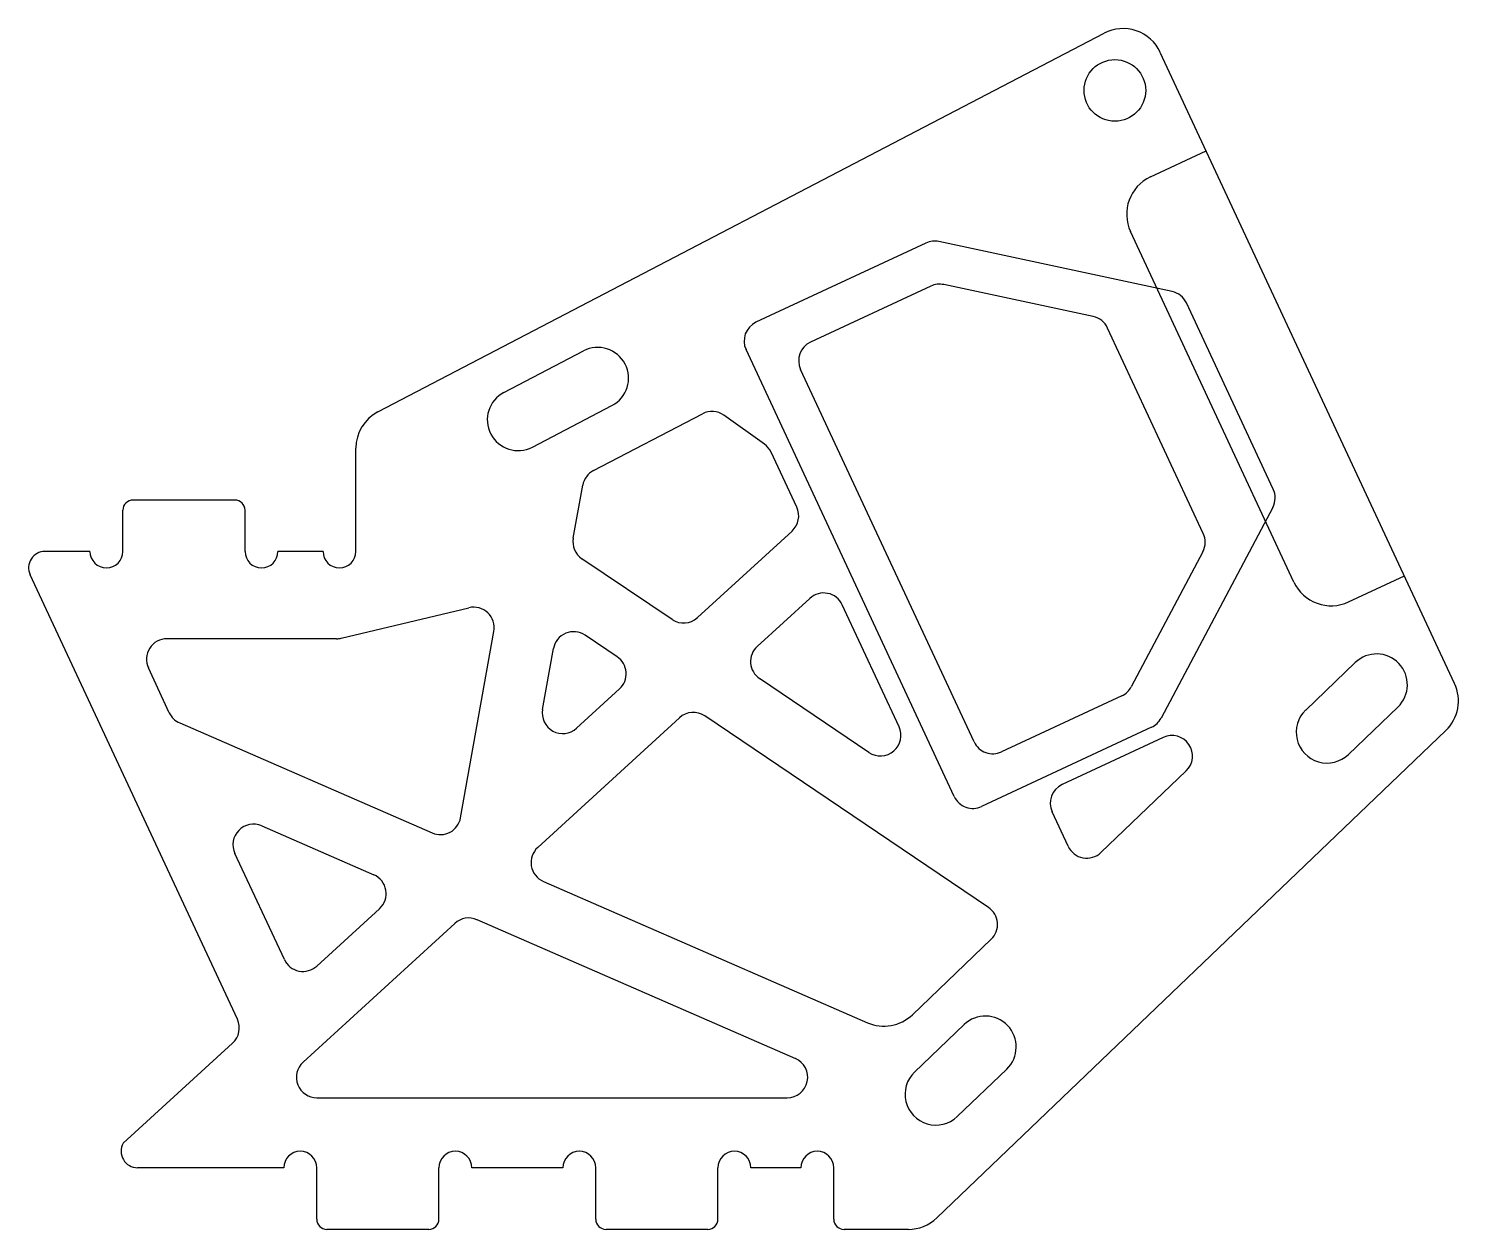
# Model space of a CAD drawing. Header units: millimetres. Extents: x 5 to 74.6, y 5 to 63.4.
import ezdxf

# ---------------------------------------------------------------- set-up
doc = ezdxf.new("R2010")
doc.units = ezdxf.units.MM
doc.layers.add('CUT', color=7, linetype='Continuous')
doc.layers.add('POCKET', color=7, linetype='Continuous')

msp = doc.modelspace()

# ---------------------------------------------------------------- linework, layer by layer
at = {"layer": 'CUT'}
for p, q in [((22.009, 44.797), (57.355, 63.221)), ((74.417, 31.571), (60.092, 62.292)), ((48.923, 50.913), (43.066, 48.183)), ((56.825, 49.429), (49.555, 50.984)), ((62.185, 38.874), (57.522, 48.874)), ((28.138, 45.738), (32.013, 47.758)), ((51.032, 28.727), (42.582, 46.854)), ((29.524, 43.078), (33.399, 45.097)), ((32.496, 41.932), (37.807, 44.7)), ((40.821, 43.224), (38.849, 44.628)), ((20.933, 38), (20.933, 43.023)), ((42.396, 40.152), (41.147, 42.832)), ((31.514, 38.65), (31.974, 41.221)), ((15.038, 40.5), (10.088, 40.5)), ((9.588, 38), (9.588, 40)), ((15.538, 38), (15.538, 40)), ((37.56, 34.777), (42.165, 38.992)), ((7.988, 38), (5.8, 38)), ((19.333, 38), (17.138, 38)), ((36.325, 34.685), (31.939, 37.645)), ((62.162, 37.983), (58.679, 31.411)), ((15.164, 15.227), (5.075, 36.862)), ((40.472, 33.375), (43.029, 35.716)), ((20.224, 33.777), (26.437, 35.259)), ((47.376, 29.469), (44.611, 35.401)), ((26.03, 25.037), (27.654, 34.11)), ((19.992, 33.75), (11.739, 33.75)), ((33.651, 32.871), (32.094, 33.921)), ((30.021, 30.309), (30.551, 33.269)), ((11.85, 30.146), (10.832, 32.327)), ((69.585, 32.592), (67.172, 30.281)), ((45.91, 28.218), (40.588, 31.809)), ((31.68, 29.395), (33.766, 31.305)), ((58.217, 30.973), (52.36, 28.243)), ((51.728, 20.672), (37.913, 29.995)), ((71.66, 30.426), (69.247, 28.115)), ((12.356, 29.652), (24.646, 24.297)), ((29.783, 23.592), (36.679, 29.903)), ((73.988, 29.282), (49.21, 5.555)), ((60.235, 28.945), (55.31, 26.65)), ((61.349, 27.317), (57.204, 23.347)), ((55.606, 23.647), (54.826, 25.321)), ((16.347, 24.64), (21.804, 22.262)), ((17.451, 18.134), (15.042, 23.301)), ((30.059, 21.938), (45.842, 15.059)), ((19.033, 17.819), (22.08, 20.608)), ((18.363, 13.14), (25.746, 19.897)), ((26.821, 20.076), (42.328, 13.319)), ((51.86, 19.121), (48.025, 15.448)), ((50.541, 14.97), (48.128, 12.659)), ((9.606, 9.191), (14.933, 14.066)), ((52.616, 12.803), (50.203, 10.492)), ((19.039, 11.402), (41.928, 11.402)), ((17.426, 8), (10.304, 8)), ((19.026, 5.5), (19.026, 8)), ((24.976, 5.5), (24.976, 8)), ((31.01, 8), (26.576, 8)), ((32.61, 5.5), (32.61, 8)), ((38.56, 5.5), (38.56, 8)), ((42.595, 8), (40.16, 8)), ((44.195, 5.5), (44.195, 8)), ((24.476, 5), (19.526, 5)), ((38.06, 5), (33.11, 5)), ((47.827, 5), (44.695, 5))]:
    msp.add_line(p, q, dxfattribs=at)
msp.add_circle((57.881, 60.437), 1.5, dxfattribs=at)
for centre, radius, start, end in [((58.279, 61.447), 2, 25, 117.53087), ((49.346, 50.007), 1, 77.92408, 114.99004), ((56.616, 48.451), 1, 25, 77.92408), ((43.489, 47.277), 1, 114.99004, 204.99004), ((32.706, 46.428), 1.5, 297.53087, 117.53087), ((28.831, 44.408), 1.5, 117.53087, 297.53087), ((22.933, 43.023), 2, 117.53087, 180), ((38.269, 43.813), 1, 54.54587, 117.53087), ((40.241, 42.409), 1, 24.99004, 54.54587), ((32.959, 41.045), 1, 117.53087, 169.8514), ((10.088, 40), 0.5, 90, 180), ((15.038, 40), 0.5, 0, 90), ((41.49, 39.729), 1, 312.46747, 24.99004), ((32.498, 38.474), 1, 169.8514, 235.98843), ((61.279, 38.452), 1, 332.07592, 25), ((5.8, 37.2), 0.8, 90, 205), ((8.788, 38), 0.8, 180, 0), ((16.338, 38), 0.8, 180, 0), ((20.133, 38), 0.8, 180, 0), ((43.704, 34.978), 1, 24.99004, 132.46747), ((26.669, 34.286), 1, 349.8514, 103.41478), ((36.885, 35.514), 1, 235.98843, 312.46747), ((11.739, 32.75), 1, 90, 205), ((19.992, 34.75), 1, 270, 283.41478), ((31.535, 33.092), 1, 55.98843, 169.8514), ((33.091, 32.042), 1, 312.46747, 55.98843), ((41.147, 32.638), 1, 132.46747, 235.98843), ((70.622, 31.509), 1.5, 313.75813, 133.75813), ((57.795, 31.879), 1, 294.99004, 332.07592), ((72.605, 30.726), 2, 313.75813, 25), ((12.756, 30.569), 1, 205, 246.45311), ((31.005, 30.133), 1, 169.8514, 312.46747), ((37.354, 29.166), 1, 55.98843, 132.46747), ((68.209, 29.198), 1.5, 133.75813, 313.75813), ((46.469, 29.047), 1, 235.98843, 24.99004), ((51.938, 29.149), 1, 204.99004, 294.99004), ((60.658, 28.039), 1, 313.75813, 114.99004), ((55.732, 25.743), 1, 114.99004, 204.99004), ((15.948, 23.724), 1, 66.45311, 205), ((25.045, 25.213), 1, 246.45311, 349.8514), ((30.458, 22.854), 1, 132.46747, 246.45311), ((56.512, 24.069), 1, 204.99004, 313.75813), ((21.405, 21.346), 1, 312.46747, 66.45311), ((51.169, 19.843), 1, 313.75813, 55.98843), ((26.422, 19.159), 1, 66.45311, 132.46747), ((18.357, 18.557), 1, 205, 312.46747), ((46.641, 16.893), 2, 246.45311, 313.75813), ((51.578, 13.886), 1.5, 313.75813, 133.75813), ((14.257, 14.804), 1, 312.46747, 25), ((41.928, 12.402), 1, 270, 66.45311), ((19.039, 12.402), 1, 132.46747, 270), ((49.165, 11.575), 1.5, 133.75813, 313.75813), ((10.304, 8.8), 0.8, 150.73793, 270), ((18.226, 8), 0.8, 0, 180), ((25.776, 8), 0.8, 0, 180), ((31.81, 8), 0.8, 0, 180), ((39.36, 8), 0.8, 0, 180), ((43.395, 8), 0.8, 0, 180), ((19.526, 5.5), 0.5, 180, 270), ((24.476, 5.5), 0.5, 270, 0), ((33.11, 5.5), 0.5, 180, 270), ((38.06, 5.5), 0.5, 270, 0), ((44.695, 5.5), 0.5, 180, 270), ((47.827, 7), 2, 270, 313.75813)]:
    msp.add_arc(centre, radius, start, end, dxfattribs=at)
at = {"layer": 'POCKET'}
for p, q in [((59.611, 56.225), (62.33, 57.493)), ((48.686, 53.009), (40.409, 49.151)), ((60.668, 50.652), (49.318, 53.08)), ((66.599, 36.508), (58.643, 53.567)), ((65.592, 41.032), (61.365, 50.097)), ((50.064, 26.069), (39.925, 47.822)), ((65.569, 40.141), (60.132, 29.881)), ((69.256, 35.54), (71.975, 36.808)), ((59.67, 29.443), (51.393, 25.585))]:
    msp.add_line(p, q, dxfattribs=at)
for centre, radius, start, end in [((60.456, 54.413), 2, 115, 205), ((49.109, 52.103), 1, 77.92408, 114.99004), ((60.459, 49.674), 1, 25, 77.92408), ((40.831, 48.244), 1, 114.99004, 204.99004), ((64.686, 40.61), 1, 332.07592, 25), ((68.411, 37.353), 2, 205, 295), ((59.248, 30.35), 1, 294.99004, 332.07592), ((50.97, 26.491), 1, 204.99004, 294.99004)]:
    msp.add_arc(centre, radius, start, end, dxfattribs=at)

doc.saveas('drawing.dxf')
